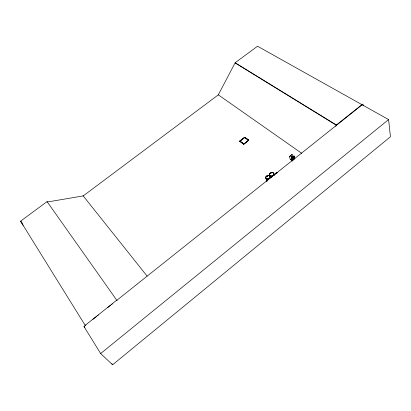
<?xml version="1.0" encoding="UTF-8"?>
<svg xmlns="http://www.w3.org/2000/svg" width="411" height="411" viewBox="0 0 411 411"><rect width="100%" height="100%" fill="white"/><g stroke="black" fill="none" stroke-linecap="round" stroke-linejoin="round"><path stroke-width="0.62" d="M272.878 175.353L272.863 175.25M272.781 175.461L272.806 175.23M269.267 178.389L269.154 178.127L269.328 178.4M270.762 173.514L270.253 173.514M270.787 173.591L270.546 173.791M269.041 178.23L269.087 178.441M270.679 173.704L270.325 173.452M270.417 173.694L270.854 173.344M267.109 176.622L267.124 176.34M266.785 176.643L266.765 176.247M292.37 160.233L291.687 157.958L291.322 158.096L292.129 160.989L291.476 158.893L293.814 156.735L294.153 156.817M301.761 153.339L218.313 94.843L235.154 62.744L257.543 46.217L388.59 119.58L390.45 136.735L112.593 364.783L100.654 353.542L83.962 326.493L85.956 324.906M294.61 158.369L294.153 156.766L293.788 156.714C292.802 158.22 293.264 155.096 292.051 157.13L292.313 157.927L291.954 158.528L292.391 159.971M335.792 126.403L336.388 124.98L235.154 62.744M270.762 173.632L270.726 173.355M266.682 176.329L266.636 176.699M267.088 176.56L267.006 176.252L266.924 176.591M267.207 176.504L266.878 176.761L266.575 176.483M266.698 176.376L267.253 176.386M100.654 353.542L388.59 119.58M294.666 159.072L293.711 156.159L293.978 155.949L294.934 158.862M294.076 156.021L293.711 156.159M92.927 319.347L96.415 316.573M97.412 315.776L98.409 314.985M107.374 307.839L110.359 305.46M111.355 304.664L112.352 303.873M116.837 300.302L362.148 104.826M293.022 160.233L293.85 159.576L294.112 158.6L293.68 157.151L293.156 157.249L292.945 156.421L292.077 157.151L292.313 157.927M291.753 158.677L290.402 159.751L289.395 156.576L292.113 154.418L292.945 157.079M292.164 154.449L289.395 156.576M291.26 156.396L291.902 156.976M291.055 156.411L291.815 156.56L291.676 157.182L291.178 156.822L291.322 156.206M291.682 157.444L291.322 156.247L291.784 156.581L291.553 156.771L292.098 158.554M292.817 156.719L292.355 157.403L292.894 156.976M292.278 161.014L291.42 158.168L291.687 157.958M292.288 157.911L291.733 158.389M291.702 158.641L290.402 159.751M336.388 124.98L362.096 104.502M243.697 143.958L239.937 141.091L243.744 144.086L248.506 140.238L244.715 137.402L248.506 140.238M243.713 144.276L248.758 140.213L244.745 137.212L239.685 141.117L243.713 144.276L248.758 140.213M239.736 141.24L244.745 137.212M239.983 141.214L244.766 137.531M47.065 201.611L117.032 300.585L116.709 300.21L85.175 325.337L20.55 221.18L47.065 201.611L47.383 201.996L83.212 195.913L218.344 94.823M270.618 173.288L270.936 173.534M266.657 176.519L266.945 176.648M270.417 173.663L270.335 173.601M235.256 63.037L336.455 125.298M291.281 156.457L290.993 156.319L291.64 158.225M291.445 156.617L291.938 156.971M244.792 137.336L248.804 140.336M239.685 141.117L243.666 144.153M83.962 326.493L84.887 327.387M20.55 221.18L22.168 222.916M83.068 195.734L147.143 276.151M111.91 363.694L112.593 364.783M20.894 221.55L23.18 225.315M293.978 155.949L294.661 158.225M291.584 157.886L292.442 160.732M291.784 156.581L292.324 158.379M362.934 104.055L363.216 105.925M274.209 175.143A3.134 1.865 -52 0 1 277.517 172.471M274.918 174.531A2.615 1.557 -52 0 1 277.358 172.892M267.725 180.609A2.353 1.747 -19.2 0 1 266.374 178.508M270.284 177.408A2.353 1.747 -19.2 0 1 270.602 177.752M267.777 180.681A2.312 1.721 -19.2 0 1 266.441 178.61M270.289 177.526A2.312 1.721 -19.2 0 1 270.608 177.871M267.695 180.521A2.353 1.747 -19.2 0 1 266.343 178.42M270.253 177.321A2.353 1.747 -19.2 0 1 270.572 177.665M267.674 180.398A2.317 1.721 -19.2 0 1 266.21 178.79M270.186 177.244A2.317 1.721 -19.2 0 1 270.505 177.583M266.878 181.133A2.343 1.747 -19.2 0 1 266.986 180.193M266.847 181.046A2.343 1.747 -19.2 0 1 266.955 180.11M266.95 181.22A2.307 1.721 -19.2 0 1 266.929 180.763M271.409 177.675A2.348 1.742 -18.8 0 1 270.433 177.285M273.947 174.485A2.348 1.742 -18.8 0 1 274.271 174.834M271.455 177.747A2.312 1.711 -18.8 0 1 270.495 177.362M273.952 174.608A2.312 1.711 -18.8 0 1 274.271 174.947M271.373 177.588A2.348 1.742 -18.8 0 1 270.084 176.853M273.916 174.398A2.348 1.742 -18.8 0 1 274.24 174.742M271.352 177.465A2.312 1.711 -18.8 0 1 270.078 176.735M273.854 174.321A2.312 1.711 -18.8 0 1 274.353 175.071M293.233 157.505L292.401 158.168L292.838 159.617L293.665 158.954L293.233 157.505M267.186 179.037A2.332 1.726 -19.3 0 0 270.202 176.627A2.332 1.726 -19.3 0 0 266.508 176.119A2.332 1.726 -19.3 0 0 267.186 179.037M267.217 179.119A2.322 1.721 -19.3 0 0 270.222 176.715A2.322 1.721 -19.3 0 0 266.544 176.206A2.322 1.721 -19.3 0 0 267.217 179.119A2.312 1.716 -19.3 0 0 270.217 176.715A2.312 1.716 -19.3 0 0 266.549 176.211A2.312 1.716 -19.3 0 0 267.222 179.109M266.95 180.013A2.312 1.721 -19.2 0 0 266.842 180.938A2.307 1.721 -19.2 0 1 266.955 180.013M270.854 176.042A2.327 1.721 -18.8 0 0 273.865 173.637A2.327 1.721 -18.8 0 0 270.161 173.139A2.327 1.721 -18.8 0 0 270.854 176.042M270.911 176.175A2.317 1.716 -18.8 0 0 273.906 173.781A2.317 1.716 -18.8 0 0 270.217 173.283A2.317 1.716 -18.8 0 0 270.911 176.175A2.312 1.706 -18.8 0 0 273.896 173.786A2.312 1.706 -18.8 0 0 270.222 173.288A2.312 1.706 -18.8 0 0 270.911 176.17"/></g></svg>
